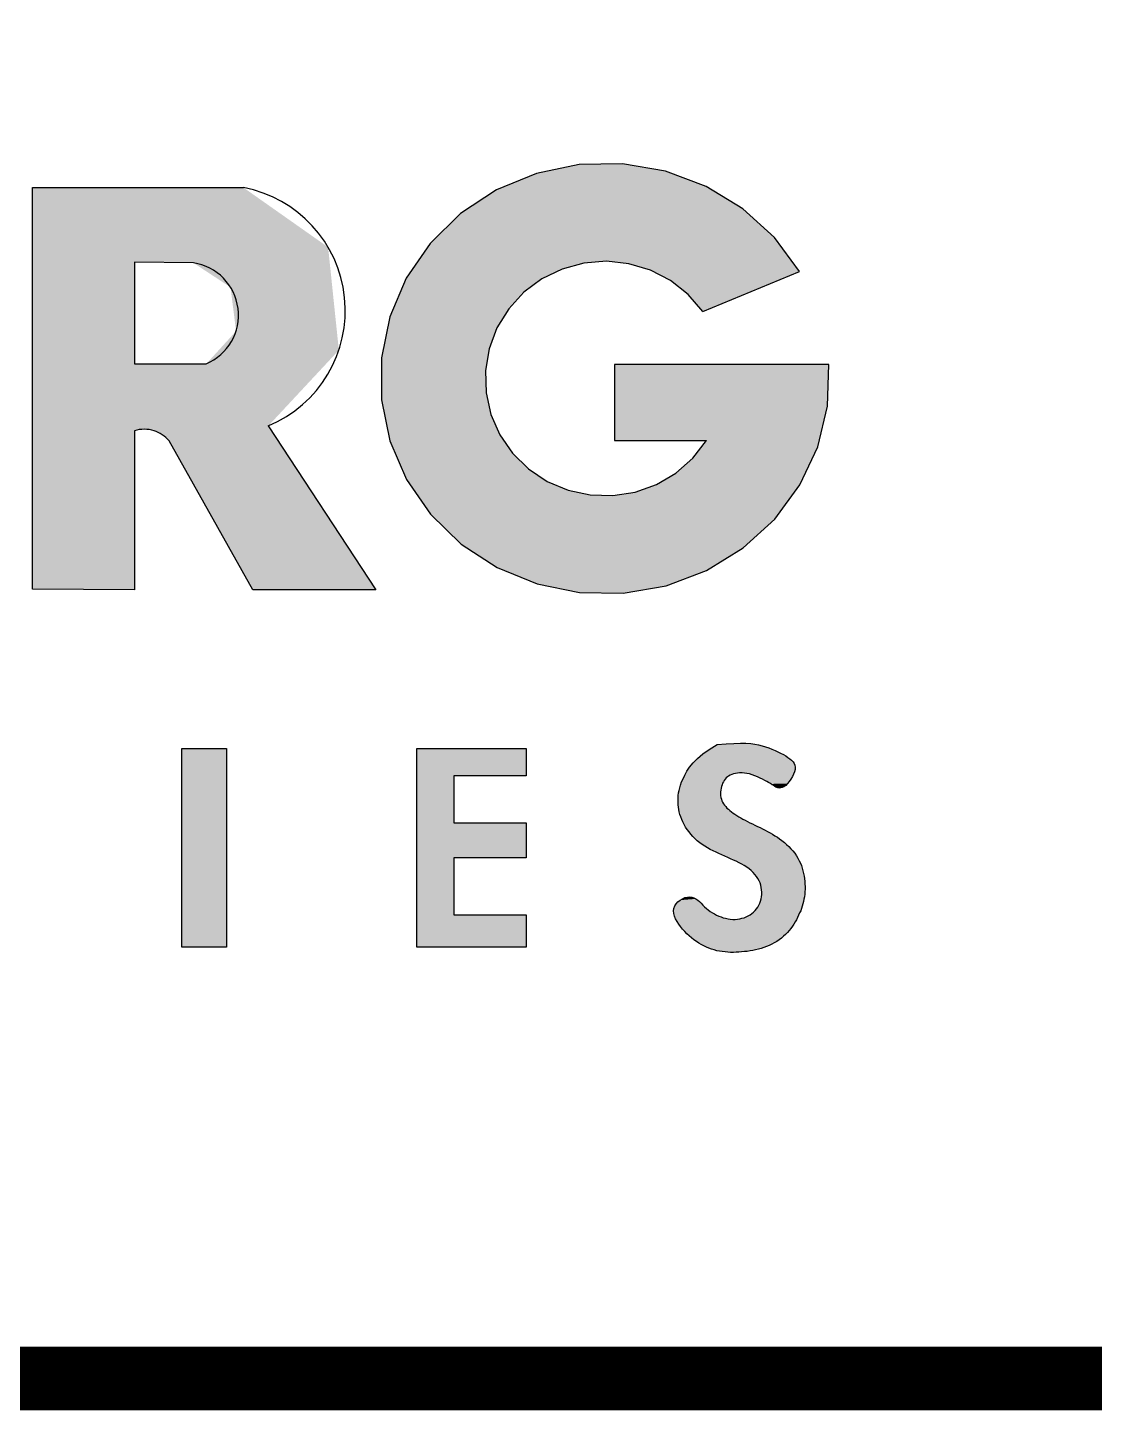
# Model space of a CAD drawing. Header units: feet. Extents: x -46890 to -45898, y -3252 to -1955.
# Drawn here: x -46607.28 to -46598.91, y -2908.52 to -2897.68 of the extents above; entities that cross this region are included whole.
import ezdxf

# ---------------------------------------------------------------- set-up
doc = ezdxf.new("R2010")
doc.units = ezdxf.units.FT
doc.header["$MEASUREMENT"] = 0
doc.layers.add('62_FORMATO', color=2, linetype='Continuous')
doc.layers.add('FORMATO', color=8, linetype='Continuous')

# ---------------------------------------------------------------- blocks, each defined once
blk = doc.blocks.new('*U20')
at = {"layer": 'FORMATO', "linetype": 'Continuous', "extrusion": (0, 0, -1)}
for points in [[(-218.5609, 8.1089), (-218.5609, 7.2973), (-218.3777, 7.2972)], [(-218.3777, 8.1089), (-218.5609, 8.1089), (-218.3777, 7.2972)], [(-219.3393, 8.1089), (-219.4915, 7.9973), (-219.3393, 7.2972)], [(-219.4915, 7.9973), (-219.3393, 8.1089), (-219.7858, 8.1089)], [(-219.7858, 8.1089), (-219.7858, 7.9973), (-219.4915, 7.9973)], [(-220.5089, 8.0868), (-220.8383, 8.084), (-220.487, 8.0682)], [(-220.8383, 8.084), (-220.8482, 8.0782), (-220.487, 8.0682)], [(-220.5355, 8.1057), (-220.8045, 8.1008), (-220.5089, 8.0868)], [(-220.8045, 8.1008), (-220.8164, 8.0953), (-220.5089, 8.0868)], [(-220.8164, 8.0953), (-220.8277, 8.0897), (-220.5089, 8.0868)], [(-220.8277, 8.0897), (-220.8383, 8.084), (-220.5089, 8.0868)], [(-220.5675, 8.1249), (-220.7374, 8.1237), (-220.5355, 8.1057)], [(-220.7374, 8.1237), (-220.7517, 8.12), (-220.5355, 8.1057)], [(-220.7517, 8.12), (-220.7655, 8.1157), (-220.5355, 8.1057)], [(-220.7655, 8.1157), (-220.779, 8.1111), (-220.5355, 8.1057)], [(-220.779, 8.1111), (-220.792, 8.1061), (-220.5355, 8.1057)], [(-220.792, 8.1061), (-220.8045, 8.1008), (-220.5355, 8.1057)], [(-220.6043, 8.1283), (-220.7221, 8.1268), (-220.5675, 8.1249)], [(-220.7221, 8.1268), (-220.7374, 8.1237), (-220.5675, 8.1249)], [(-220.6358, 8.1303), (-220.7049, 8.1291), (-220.6043, 8.1283)], [(-220.7049, 8.1291), (-220.7221, 8.1268), (-220.6043, 8.1283)], [(-220.6625, 8.131), (-220.6853, 8.1305), (-220.6358, 8.1303)], [(-220.6853, 8.1305), (-220.7049, 8.1291), (-220.6358, 8.1303)], [(-220.4552, 8.0327), (-220.8868, 8.0325), (-220.444, 8.016)], [(-220.8868, 8.0325), (-220.8864, 8.0238), (-220.444, 8.016)], [(-220.4693, 8.0501), (-220.8824, 8.0478), (-220.4552, 8.0327)], [(-220.8824, 8.0478), (-220.8854, 8.0405), (-220.4552, 8.0327)], [(-220.8854, 8.0405), (-220.8868, 8.0325), (-220.4552, 8.0327)], [(-220.487, 8.0682), (-220.8652, 8.0667), (-220.4693, 8.0501)], [(-220.8652, 8.0667), (-220.8722, 8.0608), (-220.4693, 8.0501)], [(-220.8722, 8.0608), (-220.878, 8.0545), (-220.4693, 8.0501)], [(-220.878, 8.0545), (-220.8824, 8.0478), (-220.4693, 8.0501)], [(-220.8482, 8.0782), (-220.8572, 8.0725), (-220.487, 8.0682)], [(-220.8572, 8.0725), (-220.8652, 8.0667), (-220.487, 8.0682)], [(-219.4915, 7.9973), (-219.4915, 7.8045), (-219.3393, 7.2972)], [(-220.4226, 7.9722), (-220.5903, 7.9671), (-220.418, 7.9598)], [(-220.4282, 7.9857), (-220.6003, 7.9839), (-220.4226, 7.9722)], [(-220.6003, 7.9839), (-220.5965, 7.9787), (-220.4226, 7.9722)], [(-220.5965, 7.9787), (-220.5932, 7.9732), (-220.4226, 7.9722)], [(-220.5932, 7.9732), (-220.5903, 7.9671), (-220.4226, 7.9722)], [(-220.4352, 8.0003), (-220.6206, 7.9997), (-220.4282, 7.9857)], [(-220.6206, 7.9997), (-220.6146, 7.9964), (-220.4282, 7.9857)], [(-220.6146, 7.9964), (-220.6093, 7.9927), (-220.4282, 7.9857)], [(-220.6093, 7.9927), (-220.6045, 7.9885), (-220.4282, 7.9857)], [(-220.6045, 7.9885), (-220.6003, 7.9839), (-220.4282, 7.9857)], [(-220.444, 8.016), (-220.6598, 8.0092), (-220.4352, 8.0003)], [(-220.6598, 8.0092), (-220.6507, 8.0084), (-220.4352, 8.0003)], [(-220.6507, 8.0084), (-220.6423, 8.007), (-220.4352, 8.0003)], [(-220.6423, 8.007), (-220.6344, 8.005), (-220.4352, 8.0003)], [(-220.6344, 8.005), (-220.6271, 8.0026), (-220.4352, 8.0003)], [(-220.6271, 8.0026), (-220.6206, 7.9997), (-220.4352, 8.0003)], [(-220.8864, 8.0238), (-220.8843, 8.0142), (-220.444, 8.016)], [(-220.444, 8.016), (-220.8843, 8.0142), (-220.6693, 8.0093)], [(-220.444, 8.016), (-220.6693, 8.0093), (-220.6598, 8.0092)], [(-220.8843, 8.0142), (-220.8806, 8.004), (-220.6693, 8.0093)], [(-220.6693, 8.0093), (-220.8806, 8.004), (-220.6792, 8.0086)], [(-220.6792, 8.0086), (-220.8806, 8.004), (-220.6896, 8.0071)], [(-220.6896, 8.0071), (-220.8806, 8.004), (-220.7003, 8.0047)], [(-220.7003, 8.0047), (-220.8806, 8.004), (-220.7113, 8.0013)], [(-220.8806, 8.004), (-220.8756, 7.9937), (-220.7113, 8.0013)], [(-220.7113, 8.0013), (-220.8756, 7.9937), (-220.7223, 7.9972)], [(-220.7223, 7.9972), (-220.8756, 7.9937), (-220.7332, 7.9927)], [(-220.8756, 7.9937), (-220.8696, 7.9836), (-220.7332, 7.9927)], [(-220.7332, 7.9927), (-220.8696, 7.9836), (-220.7437, 7.9878)], [(-220.7437, 7.9878), (-220.8696, 7.9836), (-220.7537, 7.9828)], [(-220.8696, 7.9836), (-220.8628, 7.974), (-220.7537, 7.9828)], [(-220.7537, 7.9828), (-220.8628, 7.974), (-220.7627, 7.978)], [(-220.7627, 7.978), (-220.8628, 7.974), (-220.7708, 7.9737)], [(-220.8628, 7.974), (-220.8557, 7.9655), (-220.7708, 7.9737)], [(-220.7708, 7.9737), (-220.8557, 7.9655), (-220.7775, 7.9699)], [(-220.4086, 7.9174), (-220.5821, 7.9164), (-220.408, 7.9078)], [(-220.5821, 7.9164), (-220.5832, 7.9092), (-220.408, 7.9078)], [(-220.4098, 7.9272), (-220.5817, 7.9238), (-220.4086, 7.9174)], [(-220.5817, 7.9238), (-220.5821, 7.9164), (-220.4086, 7.9174)], [(-220.4117, 7.9375), (-220.5818, 7.9313), (-220.4098, 7.9272)], [(-220.5818, 7.9313), (-220.5817, 7.9238), (-220.4098, 7.9272)], [(-220.4144, 7.9483), (-220.5838, 7.9463), (-220.4117, 7.9375)], [(-220.5838, 7.9463), (-220.5826, 7.9389), (-220.4117, 7.9375)], [(-220.5826, 7.9389), (-220.5818, 7.9313), (-220.4117, 7.9375)], [(-220.418, 7.9598), (-220.5856, 7.9536), (-220.4144, 7.9483)], [(-220.5856, 7.9536), (-220.5838, 7.9463), (-220.4144, 7.9483)], [(-220.5903, 7.9671), (-220.5877, 7.9605), (-220.418, 7.9598)], [(-220.5877, 7.9605), (-220.5856, 7.9536), (-220.418, 7.9598)], [(-220.7775, 7.9699), (-220.8557, 7.9655), (-220.7829, 7.9669)], [(-220.7829, 7.9669), (-220.8557, 7.9655), (-220.7869, 7.9646)], [(-220.8557, 7.9655), (-220.8483, 7.9582), (-220.7869, 7.9646)], [(-220.7869, 7.9646), (-220.8483, 7.9582), (-220.7901, 7.9628)], [(-220.7901, 7.9628), (-220.8483, 7.9582), (-220.7925, 7.9613)], [(-220.7925, 7.9613), (-220.8483, 7.9582), (-220.7945, 7.9601)], [(-220.7945, 7.9601), (-220.8483, 7.9582), (-220.7964, 7.9589)], [(-220.7964, 7.9589), (-220.8483, 7.9582), (-220.7984, 7.9575)], [(-220.8483, 7.9582), (-220.8411, 7.9527), (-220.7984, 7.9575)], [(-220.7984, 7.9575), (-220.8411, 7.9527), (-220.8008, 7.9558)], [(-220.8008, 7.9558), (-220.8411, 7.9527), (-220.8038, 7.9537)], [(-220.8038, 7.9537), (-220.8411, 7.9527), (-220.8075, 7.9514)], [(-220.8411, 7.9527), (-220.8343, 7.9491), (-220.8075, 7.9514)], [(-220.8075, 7.9514), (-220.8343, 7.9491), (-220.8118, 7.9494)], [(-220.8118, 7.9494), (-220.8343, 7.9491), (-220.8166, 7.9478)], [(-220.8343, 7.9491), (-220.8279, 7.9473), (-220.8166, 7.9478)], [(-220.8166, 7.9478), (-220.8279, 7.9473), (-220.822, 7.947)], [(-220.408, 7.9078), (-220.5849, 7.9022), (-220.4078, 7.8983)], [(-220.5849, 7.9022), (-220.5873, 7.8956), (-220.4078, 7.8983)], [(-220.4078, 7.8983), (-220.5873, 7.8956), (-220.408, 7.8888)], [(-220.5832, 7.9092), (-220.5849, 7.9022), (-220.408, 7.9078)], [(-220.5873, 7.8956), (-220.5904, 7.8892), (-220.408, 7.8888)], [(-220.5904, 7.8892), (-220.594, 7.8831), (-220.408, 7.8888)], [(-220.408, 7.8888), (-220.594, 7.8831), (-220.4085, 7.8791)], [(-220.594, 7.8831), (-220.5981, 7.8772), (-220.4085, 7.8791)], [(-220.4085, 7.8791), (-220.5981, 7.8772), (-220.4096, 7.8694)], [(-220.5981, 7.8772), (-220.6028, 7.8715), (-220.4096, 7.8694)], [(-220.6028, 7.8715), (-220.608, 7.8659), (-220.4096, 7.8694)], [(-220.4096, 7.8694), (-220.608, 7.8659), (-220.4111, 7.8596)], [(-220.608, 7.8659), (-220.6136, 7.8605), (-220.4111, 7.8596)], [(-220.6136, 7.8605), (-220.6196, 7.8553), (-220.4111, 7.8596)], [(-220.4111, 7.8596), (-220.6196, 7.8553), (-220.4131, 7.8496)], [(-219.4915, 7.8045), (-219.4915, 7.6625), (-219.3393, 7.2972)], [(-219.7858, 7.8045), (-219.7858, 7.6625), (-219.4915, 7.6625)], [(-219.4915, 7.6625), (-219.4915, 7.8045), (-219.7858, 7.8045)], [(-220.6196, 7.8553), (-220.626, 7.8501), (-220.4131, 7.8496)], [(-220.626, 7.8501), (-220.6329, 7.845), (-220.4131, 7.8496)], [(-220.4131, 7.8496), (-220.6329, 7.845), (-220.4157, 7.8396)], [(-220.6329, 7.845), (-220.6401, 7.84), (-220.4157, 7.8396)], [(-220.6401, 7.84), (-220.6478, 7.835), (-220.4157, 7.8396)], [(-220.4157, 7.8396), (-220.6478, 7.835), (-220.419, 7.8295)], [(-220.6478, 7.835), (-220.6559, 7.8301), (-220.419, 7.8295)], [(-220.6559, 7.8301), (-220.6644, 7.8252), (-220.419, 7.8295)], [(-220.419, 7.8295), (-220.6644, 7.8252), (-220.4229, 7.8192)], [(-220.6644, 7.8252), (-220.6732, 7.8203), (-220.4229, 7.8192)], [(-220.6732, 7.8203), (-220.6825, 7.8154), (-220.4229, 7.8192)], [(-220.4229, 7.8192), (-220.6825, 7.8154), (-220.4275, 7.8088)], [(-220.6825, 7.8154), (-220.6921, 7.8105), (-220.4275, 7.8088)], [(-220.6921, 7.8105), (-220.702, 7.8055), (-220.4275, 7.8088)], [(-220.4275, 7.8088), (-220.702, 7.8055), (-220.4327, 7.7984)], [(-220.702, 7.8055), (-220.7121, 7.8005), (-220.4327, 7.7984)], [(-220.7121, 7.8005), (-220.7223, 7.7955), (-220.4327, 7.7984)], [(-220.4327, 7.7984), (-220.7223, 7.7955), (-220.4387, 7.7881)], [(-220.7223, 7.7955), (-220.7327, 7.7904), (-220.4387, 7.7881)], [(-220.7327, 7.7904), (-220.7431, 7.7853), (-220.4387, 7.7881)], [(-220.4387, 7.7881), (-220.7431, 7.7853), (-220.4452, 7.7778)], [(-220.7431, 7.7853), (-220.7534, 7.7802), (-220.4452, 7.7778)], [(-220.7534, 7.7802), (-220.7637, 7.775), (-220.4452, 7.7778)], [(-220.4452, 7.7778), (-220.7637, 7.775), (-220.4524, 7.7678)], [(-220.7637, 7.775), (-220.7739, 7.7697), (-220.4524, 7.7678)], [(-220.7739, 7.7697), (-220.784, 7.7643), (-220.4524, 7.7678)], [(-220.4524, 7.7678), (-220.784, 7.7643), (-220.4602, 7.7581)], [(-220.784, 7.7643), (-220.794, 7.7586), (-220.4602, 7.7581)], [(-220.794, 7.7586), (-220.8039, 7.7527), (-220.4602, 7.7581)], [(-220.4602, 7.7581), (-220.8039, 7.7527), (-220.4685, 7.7487)], [(-220.8039, 7.7527), (-220.8137, 7.7464), (-220.4685, 7.7487)], [(-220.4685, 7.7487), (-220.8137, 7.7464), (-220.4774, 7.7398)], [(-220.8137, 7.7464), (-220.8234, 7.7397), (-220.4774, 7.7398)], [(-220.4774, 7.7398), (-220.8234, 7.7397), (-220.4867, 7.7314)], [(-220.8234, 7.7397), (-220.8329, 7.7325), (-220.4867, 7.7314)], [(-220.8329, 7.7325), (-220.8424, 7.7248), (-220.4867, 7.7314)], [(-220.4867, 7.7314), (-220.8424, 7.7248), (-220.4966, 7.7235)], [(-220.8424, 7.7248), (-220.8516, 7.7167), (-220.4966, 7.7235)], [(-220.4966, 7.7235), (-220.8516, 7.7167), (-220.5068, 7.7161)], [(-220.8516, 7.7167), (-220.8605, 7.7082), (-220.5068, 7.7161)], [(-220.5068, 7.7161), (-220.8605, 7.7082), (-220.5175, 7.7091)], [(-220.5175, 7.7091), (-220.8605, 7.7082), (-220.5284, 7.7025)], [(-220.8605, 7.7082), (-220.8691, 7.6992), (-220.5284, 7.7025)], [(-220.5284, 7.7025), (-220.8691, 7.6992), (-220.5397, 7.6962)], [(-220.8691, 7.6992), (-220.8772, 7.6899), (-220.5397, 7.6962)], [(-220.5397, 7.6962), (-220.8772, 7.6899), (-220.5512, 7.6903)], [(-220.5512, 7.6903), (-220.8772, 7.6899), (-220.563, 7.6846)], [(-220.8772, 7.6899), (-220.8847, 7.6804), (-220.563, 7.6846)], [(-219.4915, 7.6625), (-219.4915, 7.4291), (-219.3393, 7.2972)], [(-220.563, 7.6846), (-220.8847, 7.6804), (-220.5749, 7.6791)], [(-220.8847, 7.6804), (-220.8917, 7.6706), (-220.5749, 7.6791)], [(-220.5749, 7.6791), (-220.8917, 7.6706), (-220.5869, 7.6738)], [(-220.5869, 7.6738), (-220.8917, 7.6706), (-220.5989, 7.6686)], [(-220.8917, 7.6706), (-220.898, 7.6606), (-220.5989, 7.6686)], [(-220.5989, 7.6686), (-220.898, 7.6606), (-220.6109, 7.6634)], [(-220.6109, 7.6634), (-220.898, 7.6606), (-220.6228, 7.6583)], [(-220.898, 7.6606), (-220.9035, 7.6505), (-220.6228, 7.6583)], [(-220.6228, 7.6583), (-220.9035, 7.6505), (-220.6346, 7.653)], [(-220.6346, 7.653), (-220.9035, 7.6505), (-220.6461, 7.6476)], [(-220.9035, 7.6505), (-220.9083, 7.6402), (-220.6461, 7.6476)], [(-220.6461, 7.6476), (-220.9083, 7.6402), (-220.6573, 7.642)], [(-220.6573, 7.642), (-220.9083, 7.6402), (-220.6682, 7.6361)], [(-220.9083, 7.6402), (-220.9125, 7.6298), (-220.6682, 7.6361)], [(-220.6682, 7.6361), (-220.9125, 7.6298), (-220.6787, 7.6299)], [(-220.6787, 7.6299), (-220.9125, 7.6298), (-220.6887, 7.6234)], [(-220.9125, 7.6298), (-220.916, 7.6193), (-220.6887, 7.6234)], [(-220.6887, 7.6234), (-220.916, 7.6193), (-220.6981, 7.6167)], [(-220.916, 7.6193), (-220.919, 7.6088), (-220.6981, 7.6167)], [(-220.6981, 7.6167), (-220.919, 7.6088), (-220.7069, 7.6095)], [(-220.7069, 7.6095), (-220.919, 7.6088), (-220.715, 7.6021)], [(-220.919, 7.6088), (-220.9214, 7.5981), (-220.715, 7.6021)], [(-220.715, 7.6021), (-220.9214, 7.5981), (-220.7223, 7.5942)], [(-220.9214, 7.5981), (-220.9233, 7.5874), (-220.7223, 7.5942)], [(-220.7223, 7.5942), (-220.9233, 7.5874), (-220.7288, 7.586)], [(-220.9233, 7.5874), (-220.9249, 7.5767), (-220.7288, 7.586)], [(-220.7288, 7.586), (-220.9249, 7.5767), (-220.7345, 7.5774)], [(-220.7345, 7.5774), (-220.9249, 7.5767), (-220.7392, 7.5685)], [(-220.9249, 7.5767), (-220.926, 7.566), (-220.7392, 7.5685)], [(-220.7392, 7.5685), (-220.926, 7.566), (-220.7431, 7.5594)], [(-220.926, 7.566), (-220.9268, 7.5552), (-220.7431, 7.5594)], [(-220.7431, 7.5594), (-220.9268, 7.5552), (-220.7461, 7.55)], [(-220.9268, 7.5552), (-220.9272, 7.5446), (-220.7461, 7.55)], [(-220.7461, 7.55), (-220.9272, 7.5446), (-220.7483, 7.5405)], [(-220.9272, 7.5446), (-220.9271, 7.5339), (-220.7483, 7.5405)], [(-220.7483, 7.5405), (-220.9271, 7.5339), (-220.7497, 7.531)], [(-220.9271, 7.5339), (-220.9267, 7.5234), (-220.7497, 7.531)], [(-220.7497, 7.531), (-220.9267, 7.5234), (-220.7503, 7.5215)], [(-220.7503, 7.5215), (-220.9259, 7.513), (-220.7501, 7.5121)], [(-220.9267, 7.5234), (-220.9259, 7.513), (-220.7503, 7.5215)], [(-220.3941, 7.4651), (-220.5164, 7.4621), (-220.3904, 7.4554)], [(-220.5164, 7.4621), (-220.5238, 7.4554), (-220.3904, 7.4554)], [(-220.3999, 7.4741), (-220.5092, 7.4691), (-220.3941, 7.4651)], [(-220.5092, 7.4691), (-220.5164, 7.4621), (-220.3941, 7.4651)], [(-220.4073, 7.4821), (-220.5022, 7.4761), (-220.3999, 7.4741)], [(-220.5022, 7.4761), (-220.5092, 7.4691), (-220.3999, 7.4741)], [(-220.4161, 7.4892), (-220.488, 7.4891), (-220.4073, 7.4821)], [(-220.488, 7.4891), (-220.4951, 7.4829), (-220.4073, 7.4821)], [(-220.4951, 7.4829), (-220.5022, 7.4761), (-220.4073, 7.4821)], [(-220.4257, 7.4949), (-220.4806, 7.4945), (-220.4161, 7.4892)], [(-220.4806, 7.4945), (-220.488, 7.4891), (-220.4161, 7.4892)], [(-220.4358, 7.4992), (-220.4728, 7.4988), (-220.4257, 7.4949)], [(-220.4728, 7.4988), (-220.4806, 7.4945), (-220.4257, 7.4949)], [(-220.4458, 7.5019), (-220.4645, 7.5016), (-220.4358, 7.4992)], [(-220.4645, 7.5016), (-220.4728, 7.4988), (-220.4358, 7.4992)], [(-220.4555, 7.5027), (-220.4645, 7.5016), (-220.4458, 7.5019)], [(-220.7381, 7.4685), (-220.9158, 7.464), (-220.7336, 7.4608)], [(-220.9158, 7.464), (-220.9126, 7.4547), (-220.7336, 7.4608)], [(-220.7419, 7.4767), (-220.9186, 7.4734), (-220.7381, 7.4685)], [(-220.9186, 7.4734), (-220.9158, 7.464), (-220.7381, 7.4685)], [(-220.745, 7.4851), (-220.9211, 7.483), (-220.7419, 7.4767)], [(-220.9211, 7.483), (-220.9186, 7.4734), (-220.7419, 7.4767)], [(-220.7475, 7.4939), (-220.9231, 7.4928), (-220.745, 7.4851)], [(-220.9231, 7.4928), (-220.9211, 7.483), (-220.745, 7.4851)], [(-220.7492, 7.5029), (-220.9247, 7.5028), (-220.7475, 7.4939)], [(-220.9247, 7.5028), (-220.9231, 7.4928), (-220.7475, 7.4939)], [(-220.7501, 7.5121), (-220.9247, 7.5028), (-220.7492, 7.5029)], [(-220.9259, 7.513), (-220.9247, 7.5028), (-220.7501, 7.5121)], [(-219.4915, 7.4291), (-219.7859, 7.2972), (-219.3393, 7.2972)], [(-219.7858, 7.4291), (-219.7859, 7.2972), (-219.4915, 7.4291)], [(-220.5238, 7.4554), (-220.5316, 7.4491), (-220.3891, 7.4452)], [(-220.3904, 7.4554), (-220.5238, 7.4554), (-220.3891, 7.4452)], [(-220.5316, 7.4491), (-220.5396, 7.4431), (-220.3891, 7.4452)], [(-220.3891, 7.4452), (-220.5396, 7.4431), (-220.39, 7.4347)], [(-220.5396, 7.4431), (-220.5479, 7.4376), (-220.39, 7.4347)], [(-220.5479, 7.4376), (-220.5564, 7.4326), (-220.39, 7.4347)], [(-220.39, 7.4347), (-220.5564, 7.4326), (-220.3929, 7.4239)], [(-220.5564, 7.4326), (-220.5652, 7.428), (-220.3929, 7.4239)], [(-220.5652, 7.428), (-220.5742, 7.4238), (-220.3929, 7.4239)], [(-220.3929, 7.4239), (-220.5742, 7.4238), (-220.3975, 7.413)], [(-220.5742, 7.4238), (-220.5834, 7.4203), (-220.3975, 7.413)], [(-220.5834, 7.4203), (-220.5928, 7.4172), (-220.3975, 7.413)], [(-220.5928, 7.4172), (-220.6024, 7.4147), (-220.3975, 7.413)], [(-220.6024, 7.4147), (-220.6121, 7.4128), (-220.3975, 7.413)], [(-220.3975, 7.413), (-220.6121, 7.4128), (-220.4034, 7.402)], [(-220.6121, 7.4128), (-220.6218, 7.4115), (-220.4034, 7.402)], [(-220.6218, 7.4115), (-220.6315, 7.4108), (-220.4034, 7.402)], [(-220.6411, 7.4108), (-220.8919, 7.4092), (-220.4034, 7.402)], [(-220.6315, 7.4108), (-220.6411, 7.4108), (-220.4034, 7.402)], [(-220.8919, 7.4092), (-220.8869, 7.4001), (-220.4034, 7.402)], [(-220.6506, 7.4114), (-220.8919, 7.4092), (-220.6411, 7.4108)], [(-220.66, 7.4127), (-220.8919, 7.4092), (-220.6506, 7.4114)], [(-220.6691, 7.4147), (-220.8919, 7.4092), (-220.66, 7.4127)], [(-220.678, 7.4174), (-220.8919, 7.4092), (-220.6691, 7.4147)], [(-220.6865, 7.4208), (-220.8967, 7.4183), (-220.678, 7.4174)], [(-220.8967, 7.4183), (-220.8919, 7.4092), (-220.678, 7.4174)], [(-220.6947, 7.4248), (-220.8967, 7.4183), (-220.6865, 7.4208)], [(-220.7024, 7.4294), (-220.9011, 7.4273), (-220.6947, 7.4248)], [(-220.9011, 7.4273), (-220.8967, 7.4183), (-220.6947, 7.4248)], [(-220.7097, 7.4346), (-220.9011, 7.4273), (-220.7024, 7.4294)], [(-220.7165, 7.4404), (-220.9053, 7.4364), (-220.7097, 7.4346)], [(-220.9053, 7.4364), (-220.9011, 7.4273), (-220.7097, 7.4346)], [(-220.7228, 7.4467), (-220.9091, 7.4455), (-220.7165, 7.4404)], [(-220.9091, 7.4455), (-220.9053, 7.4364), (-220.7165, 7.4404)], [(-220.7285, 7.4535), (-220.9091, 7.4455), (-220.7228, 7.4467)], [(-220.7336, 7.4608), (-220.9126, 7.4547), (-220.7285, 7.4535)], [(-220.9126, 7.4547), (-220.9091, 7.4455), (-220.7285, 7.4535)], [(-220.4034, 7.402), (-220.8869, 7.4001), (-220.4105, 7.3912)], [(-220.8869, 7.4001), (-220.8815, 7.3911), (-220.4105, 7.3912)], [(-220.4105, 7.3912), (-220.8815, 7.3911), (-220.4184, 7.3807)], [(-220.8815, 7.3911), (-220.8757, 7.3823), (-220.4184, 7.3807)], [(-220.8757, 7.3823), (-220.8695, 7.3736), (-220.4184, 7.3807)], [(-220.4184, 7.3807), (-220.8695, 7.3736), (-220.4268, 7.3705)], [(-220.8695, 7.3736), (-220.8628, 7.365), (-220.4268, 7.3705)], [(-220.4268, 7.3705), (-220.8628, 7.365), (-220.4355, 7.3608)], [(-220.8628, 7.365), (-220.8556, 7.3568), (-220.4355, 7.3608)], [(-220.4355, 7.3608), (-220.8556, 7.3568), (-220.4445, 7.3516)], [(-220.8556, 7.3568), (-220.8478, 7.3488), (-220.4445, 7.3516)], [(-220.4445, 7.3516), (-220.8478, 7.3488), (-220.4537, 7.3428)], [(-220.8478, 7.3488), (-220.8395, 7.3411), (-220.4537, 7.3428)], [(-220.4537, 7.3428), (-220.8395, 7.3411), (-220.4632, 7.3347)], [(-220.8395, 7.3411), (-220.8305, 7.3338), (-220.4632, 7.3347)], [(-220.4632, 7.3347), (-220.8305, 7.3338), (-220.4728, 7.327)], [(-220.8305, 7.3338), (-220.8212, 7.3269), (-220.4728, 7.327)], [(-220.4728, 7.327), (-220.8212, 7.3269), (-220.4826, 7.3199)], [(-220.8212, 7.3269), (-220.8114, 7.3204), (-220.4826, 7.3199)], [(-220.8114, 7.3204), (-220.8012, 7.3144), (-220.4826, 7.3199)], [(-220.4826, 7.3199), (-220.8012, 7.3144), (-220.4926, 7.3133)], [(-220.8012, 7.3144), (-220.7908, 7.3088), (-220.4926, 7.3133)], [(-220.4926, 7.3133), (-220.7908, 7.3088), (-220.5028, 7.3073)], [(-220.7908, 7.3088), (-220.7801, 7.3037), (-220.5028, 7.3073)], [(-220.5028, 7.3073), (-220.7801, 7.3037), (-220.5131, 7.3018)], [(-220.7801, 7.3037), (-220.7692, 7.2991), (-220.5131, 7.3018)], [(-220.5131, 7.3018), (-220.7692, 7.2991), (-220.5236, 7.2969)], [(-220.7692, 7.2991), (-220.7583, 7.295), (-220.5236, 7.2969)], [(-220.5236, 7.2969), (-220.7583, 7.295), (-220.5342, 7.2925)], [(-220.7583, 7.295), (-220.7472, 7.2915), (-220.5342, 7.2925)], [(-220.5342, 7.2925), (-220.7472, 7.2915), (-220.5449, 7.2887)], [(-220.7472, 7.2915), (-220.7361, 7.2884), (-220.5449, 7.2887)], [(-220.5449, 7.2887), (-220.7361, 7.2884), (-220.5557, 7.2854)], [(-220.7361, 7.2884), (-220.7249, 7.2857), (-220.5557, 7.2854)], [(-220.7249, 7.2857), (-220.7136, 7.2834), (-220.5557, 7.2854)], [(-220.5557, 7.2854), (-220.7136, 7.2834), (-220.5666, 7.2826)], [(-220.7136, 7.2834), (-220.7023, 7.2814), (-220.5666, 7.2826)], [(-220.5666, 7.2826), (-220.7023, 7.2814), (-220.5776, 7.2803)], [(-220.7023, 7.2814), (-220.6909, 7.2798), (-220.5776, 7.2803)], [(-220.5776, 7.2803), (-220.6909, 7.2798), (-220.5887, 7.2784)], [(-220.6909, 7.2798), (-220.6795, 7.2784), (-220.5887, 7.2784)], [(-220.5887, 7.2784), (-220.6681, 7.2773), (-220.5999, 7.2771)], [(-220.6795, 7.2784), (-220.6681, 7.2773), (-220.5887, 7.2784)], [(-220.6681, 7.2773), (-220.6567, 7.2764), (-220.5999, 7.2771)], [(-220.5999, 7.2771), (-220.6567, 7.2764), (-220.6112, 7.2762)], [(-220.6567, 7.2764), (-220.6453, 7.2759), (-220.6112, 7.2762)], [(-220.6112, 7.2762), (-220.6453, 7.2759), (-220.6225, 7.2757)], [(-220.6453, 7.2759), (-220.6339, 7.2756), (-220.6225, 7.2757)]]:
    blk.add_solid(points, dxfattribs=at)
blk = doc.blocks.new('*U21')
at = {"layer": 'FORMATO', "linetype": 'Continuous'}
for points in [[(219.829, 10.4601), (219.6654, 10.3926), (220.5226, 10.407)], [(220.0031, 10.496), (219.829, 10.4601), (220.3566, 10.4689)], [(220.3566, 10.4689), (219.829, 10.4601), (220.5226, 10.407)], [(220.1812, 10.499), (220.0031, 10.496), (220.3566, 10.4689)], [(218.9762, 10.1586), (218.6301, 10.4021), (217.7676, 10.4021)], [(217.7676, 10.4021), (218.1836, 10.0977), (218.9762, 10.1586)], [(217.7676, 10.4021), (217.7676, 8.7596), (218.1836, 10.0977)], [(220.5226, 10.407), (219.6654, 10.3926), (220.673, 10.3155)], [(219.6654, 10.3926), (219.5184, 10.296), (220.673, 10.3155)], [(219.5184, 10.296), (219.3936, 10.1741), (220.8022, 10.1978)], [(220.673, 10.3155), (219.5184, 10.296), (220.8022, 10.1978)], [(220.8022, 10.1978), (219.3936, 10.1741), (220.1147, 10.1006)], [(220.8022, 10.1978), (220.1147, 10.1006), (220.9052, 10.0585)], [(218.9762, 10.1586), (218.1836, 10.0977), (218.4257, 10.0941)], [(218.9762, 10.1586), (218.4257, 10.0941), (219.0201, 9.7376)], [(219.3936, 10.1741), (219.2958, 10.0314), (220.0224, 10.0932)], [(219.3936, 10.1741), (220.0224, 10.0932), (220.1147, 10.1006)], [(218.1836, 10.0977), (217.7676, 8.7596), (218.1836, 10.0774)], [(218.1836, 10.0774), (217.7676, 8.7596), (218.1836, 9.6817)], [(218.4257, 10.0941), (218.577, 9.9949), (219.0201, 9.7376)], [(220.0224, 10.0932), (219.2958, 10.0314), (219.9332, 10.0689)], [(219.9332, 10.0689), (219.2958, 10.0314), (219.8502, 10.0286)], [(220.1147, 10.1006), (220.2067, 10.0909), (220.9052, 10.0585)], [(220.2067, 10.0909), (220.2952, 10.0643), (220.9052, 10.0585)], [(220.2952, 10.0643), (220.3771, 10.0219), (220.9052, 10.0585)], [(219.2958, 10.0314), (219.2285, 9.8732), (219.8502, 10.0286)], [(219.8502, 10.0286), (219.2285, 9.8732), (219.7765, 9.9737)], [(220.9052, 10.0585), (220.3771, 10.0219), (220.4493, 9.9651)], [(220.9052, 10.0585), (220.4493, 9.9651), (220.5093, 9.896)], [(218.577, 9.9949), (218.5997, 9.8154), (219.0201, 9.7376)], [(219.7765, 9.9737), (219.2285, 9.8732), (219.7147, 9.9062)], [(219.7147, 9.9062), (219.2285, 9.8732), (219.667, 9.8285)], [(219.2285, 9.8732), (219.1943, 9.7056), (219.667, 9.8285)], [(218.5997, 9.8154), (218.4779, 9.6817), (219.0201, 9.7376)], [(219.667, 9.8285), (219.1943, 9.7056), (219.635, 9.7434)], [(219.0201, 9.7376), (218.4779, 9.6817), (218.7315, 9.428)], [(219.635, 9.7434), (219.1943, 9.7056), (219.62, 9.6539)], [(218.1836, 9.6817), (217.7676, 8.7596), (218.1836, 9.4077)], [(218.4779, 9.6817), (218.1836, 9.4077), (218.2037, 9.4124)], [(218.1836, 9.6817), (218.1836, 9.4077), (218.4779, 9.6817)], [(218.4779, 9.6817), (218.2037, 9.4124), (218.2242, 9.414)], [(218.4779, 9.6817), (218.2242, 9.414), (218.7315, 9.428)], [(219.1943, 9.7056), (219.1946, 9.5348), (219.62, 9.6539)], [(220.1476, 9.6793), (220.1476, 9.3679), (221.0188, 9.5085)], [(221.0244, 9.6793), (220.1476, 9.6793), (221.0188, 9.5085)], [(219.62, 9.6539), (219.1946, 9.5348), (219.6225, 9.5632)], [(219.6225, 9.5632), (219.1946, 9.5348), (219.6423, 9.4746)], [(219.1946, 9.5348), (219.2292, 9.3672), (219.6423, 9.4746)], [(221.0188, 9.5085), (220.1476, 9.3679), (220.5237, 9.3679)], [(221.0188, 9.5085), (220.5237, 9.3679), (220.979, 9.342)], [(219.6423, 9.4746), (219.2292, 9.3672), (219.6789, 9.3913)], [(218.1836, 9.4077), (217.7676, 8.7596), (218.1836, 8.7583)], [(218.7315, 9.428), (218.2242, 9.414), (218.2447, 9.4124)], [(218.7315, 9.428), (218.2447, 9.4124), (218.2648, 9.4077)], [(218.7315, 9.428), (218.2648, 9.4077), (218.282, 9.4008)], [(218.7315, 9.428), (218.282, 9.4008), (218.2981, 9.3917)], [(218.7315, 9.428), (218.2981, 9.3917), (219.1718, 8.7583)], [(218.2981, 9.3917), (218.3127, 9.3804), (219.1718, 8.7583)], [(219.6789, 9.3913), (219.2292, 9.3672), (219.7308, 9.3162)], [(218.3127, 9.3804), (218.3257, 9.3671), (219.1718, 8.7583)], [(218.3257, 9.3671), (218.6686, 8.7583), (219.1718, 8.7583)], [(219.2292, 9.3672), (219.2969, 9.2092), (219.7308, 9.3162)], [(220.5237, 9.3679), (220.4675, 9.2958), (220.979, 9.342)], [(220.979, 9.342), (220.4675, 9.2958), (220.9064, 9.1861)], [(219.7308, 9.3162), (219.2969, 9.2092), (219.7962, 9.252)], [(220.4675, 9.2958), (220.3985, 9.2354), (220.9064, 9.1861)], [(219.7962, 9.252), (219.2969, 9.2092), (219.8728, 9.2011)], [(220.3985, 9.2354), (220.3191, 9.1887), (220.9064, 9.1861)], [(219.2969, 9.2092), (219.3951, 9.0667), (219.8728, 9.2011)], [(219.8728, 9.2011), (219.3951, 9.0667), (219.9578, 9.1651)], [(219.9578, 9.1651), (219.3951, 9.0667), (220.0482, 9.1455)], [(220.2322, 9.1575), (220.1408, 9.143), (220.8037, 9.0465)], [(220.3191, 9.1887), (220.2322, 9.1575), (220.9064, 9.1861)], [(220.9064, 9.1861), (220.2322, 9.1575), (220.8037, 9.0465)], [(220.0482, 9.1455), (219.3951, 9.0667), (220.1408, 9.143)], [(220.1408, 9.143), (219.3951, 9.0667), (220.8037, 9.0465)], [(219.3951, 9.0667), (219.5202, 8.9451), (220.8037, 9.0465)], [(220.8037, 9.0465), (219.5202, 8.9451), (220.6749, 8.9285)], [(219.5202, 8.9451), (219.6674, 8.8489), (220.6749, 8.9285)], [(220.6749, 8.9285), (219.6674, 8.8489), (220.5247, 8.8366)], [(219.6674, 8.8489), (219.8313, 8.7818), (220.5247, 8.8366)], [(220.5247, 8.8366), (219.8313, 8.7818), (220.3589, 8.7743)], [(219.8313, 8.7818), (220.0055, 8.7464), (220.3589, 8.7743)], [(220.3589, 8.7743), (220.0055, 8.7464), (220.1836, 8.7438)]]:
    blk.add_solid(points, dxfattribs=at)

msp = doc.modelspace()

# ---------------------------------------------------------------- linework, layer by layer
at = {"layer": '62_FORMATO', "color": 7, "const_width": 0.498}
msp.add_lwpolyline([(-46474.676, -2632.245), (-46858.323, -2632.245), (-46858.323, -2908.271), (-46474.676, -2908.271)], close=True, dxfattribs=at)
at = {"layer": 'FORMATO'}
for p, q in [((-46601.982, -2899.903), (-46601.223, -2899.591)), ((-46600.994, -2900.318), (-46602.676, -2900.318)), ((-46602.676, -2900.318), (-46602.676, -2900.915)), ((-46602.676, -2900.915), (-46601.955, -2900.915))]:
    msp.add_line(p, q, dxfattribs=at)
at = {"layer": 'FORMATO', "flags": 128}
for points in [[(-46601.223, -2899.591), (-46601.421, -2899.324), (-46601.668, -2899.098), (-46601.957, -2898.922), (-46602.275, -2898.804), (-46602.612, -2898.746), (-46602.953, -2898.752), (-46603.287, -2898.821), (-46603.601, -2898.95), (-46603.883, -2899.135), (-46604.122, -2899.369), (-46604.31, -2899.643), (-46604.439, -2899.946), (-46604.505, -2900.268), (-46604.504, -2900.596), (-46604.438, -2900.917), (-46604.308, -2901.22), (-46604.119, -2901.493), (-46603.88, -2901.727), (-46603.597, -2901.911), (-46603.283, -2902.04), (-46602.949, -2902.108), (-46602.607, -2902.113), (-46602.271, -2902.054), (-46601.953, -2901.935), (-46601.665, -2901.758), (-46601.418, -2901.532), (-46601.221, -2901.264), (-46601.081, -2900.965), (-46601.005, -2900.646), (-46600.994, -2900.318)], [(-46601.982, -2899.903), (-46602.097, -2899.77), (-46602.236, -2899.661), (-46602.393, -2899.58), (-46602.563, -2899.529), (-46602.739, -2899.51), (-46602.916, -2899.524), (-46603.087, -2899.571), (-46603.246, -2899.648), (-46603.388, -2899.753), (-46603.506, -2899.883), (-46603.598, -2900.032), (-46603.659, -2900.195), (-46603.688, -2900.367), (-46603.683, -2900.541), (-46603.645, -2900.711), (-46603.575, -2900.871), (-46603.476, -2901.015), (-46603.35, -2901.138), (-46603.203, -2901.236), (-46603.04, -2901.304), (-46602.867, -2901.342), (-46602.689, -2901.347), (-46602.514, -2901.319), (-46602.347, -2901.259), (-46602.195, -2901.17), (-46602.062, -2901.054), (-46601.955, -2900.915)]]:
    msp.add_lwpolyline(points, dxfattribs=at)
at = {"layer": 'FORMATO'}
for points in [[(-46606.443, -2900.839), (-46606.443, -2902.085), (-46607.241, -2902.082), (-46607.241, -2898.932)], [(-46607.241, -2898.932), (-46605.587, -2898.932)], [(-46605.979, -2899.523), (-46606.443, -2899.516), (-46606.443, -2899.555)], [(-46606.443, -2899.555), (-46606.443, -2900.314), (-46605.879, -2900.314)], [(-46605.392, -2900.8), (-46604.548, -2902.085), (-46605.513, -2902.085), (-46606.171, -2900.917)], [(-46606.071, -2903.33), (-46605.72, -2903.33), (-46605.72, -2904.887), (-46606.071, -2904.887), (-46606.071, -2903.33)], [(-46604.226, -2903.33), (-46603.37, -2903.33), (-46603.37, -2903.545), (-46603.935, -2903.545), (-46603.935, -2903.914), (-46603.37, -2903.914), (-46603.37, -2904.187), (-46603.935, -2904.187), (-46603.935, -2904.634), (-46603.37, -2904.634), (-46603.37, -2904.887), (-46604.226, -2904.887), (-46604.226, -2903.33)], [(-46601.871, -2903.3), (-46601.8, -2903.293), (-46601.74, -2903.29), (-46601.688, -2903.288), (-46601.645, -2903.289), (-46601.607, -2903.292), (-46601.574, -2903.296), (-46601.545, -2903.302), (-46601.517, -2903.309), (-46601.491, -2903.317), (-46601.465, -2903.326), (-46601.44, -2903.336), (-46601.416, -2903.346), (-46601.393, -2903.357), (-46601.372, -2903.367), (-46601.351, -2903.378), (-46601.332, -2903.389), (-46601.315, -2903.4), (-46601.3, -2903.411), (-46601.286, -2903.423), (-46601.275, -2903.435), (-46601.267, -2903.448), (-46601.261, -2903.462), (-46601.258, -2903.477), (-46601.259, -2903.494), (-46601.263, -2903.512), (-46601.27, -2903.532), (-46601.28, -2903.551), (-46601.291, -2903.571), (-46601.304, -2903.589), (-46601.318, -2903.606), (-46601.332, -2903.62), (-46601.346, -2903.63), (-46601.359, -2903.637), (-46601.371, -2903.64), (-46601.382, -2903.641), (-46601.393, -2903.64), (-46601.402, -2903.637), (-46601.41, -2903.633), (-46601.417, -2903.628), (-46601.423, -2903.624), (-46601.428, -2903.621), (-46601.432, -2903.618), (-46601.435, -2903.616), (-46601.439, -2903.614), (-46601.444, -2903.611), (-46601.45, -2903.607), (-46601.458, -2903.603), (-46601.468, -2903.597), (-46601.481, -2903.59), (-46601.496, -2903.582), (-46601.514, -2903.572), (-46601.533, -2903.563), (-46601.553, -2903.553), (-46601.574, -2903.545), (-46601.595, -2903.537), (-46601.616, -2903.53), (-46601.637, -2903.526), (-46601.656, -2903.523), (-46601.675, -2903.522), (-46601.694, -2903.522), (-46601.711, -2903.523), (-46601.727, -2903.526), (-46601.742, -2903.53), (-46601.756, -2903.534), (-46601.769, -2903.54), (-46601.78, -2903.546), (-46601.79, -2903.553), (-46601.8, -2903.561), (-46601.808, -2903.57), (-46601.815, -2903.58), (-46601.821, -2903.591), (-46601.827, -2903.603), (-46601.832, -2903.615), (-46601.836, -2903.628), (-46601.839, -2903.642), (-46601.842, -2903.657), (-46601.843, -2903.671), (-46601.844, -2903.686), (-46601.843, -2903.7), (-46601.841, -2903.714), (-46601.837, -2903.727), (-46601.833, -2903.74), (-46601.827, -2903.752), (-46601.82, -2903.764), (-46601.812, -2903.775), (-46601.803, -2903.786), (-46601.793, -2903.797), (-46601.782, -2903.807), (-46601.771, -2903.817), (-46601.758, -2903.827), (-46601.745, -2903.837), (-46601.731, -2903.846), (-46601.717, -2903.856), (-46601.701, -2903.865), (-46601.685, -2903.875), (-46601.668, -2903.884), (-46601.65, -2903.893), (-46601.632, -2903.903), (-46601.613, -2903.912), (-46601.593, -2903.922), (-46601.574, -2903.932), (-46601.554, -2903.941), (-46601.534, -2903.951), (-46601.514, -2903.961), (-46601.494, -2903.971), (-46601.475, -2903.981), (-46601.455, -2903.992), (-46601.436, -2904.002), (-46601.417, -2904.014), (-46601.398, -2904.026), (-46601.38, -2904.039), (-46601.362, -2904.052), (-46601.343, -2904.067), (-46601.326, -2904.083), (-46601.309, -2904.099), (-46601.292, -2904.116), (-46601.277, -2904.134), (-46601.262, -2904.152), (-46601.249, -2904.171), (-46601.237, -2904.19), (-46601.226, -2904.21), (-46601.217, -2904.23), (-46601.209, -2904.249), (-46601.202, -2904.27), (-46601.197, -2904.29), (-46601.192, -2904.31), (-46601.188, -2904.331), (-46601.185, -2904.351), (-46601.183, -2904.372), (-46601.182, -2904.393), (-46601.181, -2904.413), (-46601.181, -2904.433), (-46601.182, -2904.454), (-46601.183, -2904.473), (-46601.185, -2904.493), (-46601.189, -2904.512), (-46601.193, -2904.531), (-46601.197, -2904.549), (-46601.203, -2904.568), (-46601.209, -2904.585), (-46601.215, -2904.603), (-46601.223, -2904.62), (-46601.231, -2904.638), (-46601.239, -2904.655), (-46601.248, -2904.673), (-46601.258, -2904.69), (-46601.268, -2904.707), (-46601.279, -2904.724), (-46601.291, -2904.741), (-46601.304, -2904.757), (-46601.318, -2904.773), (-46601.333, -2904.789), (-46601.349, -2904.803), (-46601.366, -2904.817), (-46601.384, -2904.83), (-46601.403, -2904.843), (-46601.422, -2904.855), (-46601.442, -2904.865), (-46601.463, -2904.875), (-46601.484, -2904.884), (-46601.505, -2904.892), (-46601.526, -2904.898), (-46601.547, -2904.904), (-46601.569, -2904.91), (-46601.59, -2904.914), (-46601.612, -2904.918), (-46601.634, -2904.921), (-46601.656, -2904.923), (-46601.678, -2904.926), (-46601.7, -2904.927), (-46601.721, -2904.928), (-46601.743, -2904.929), (-46601.765, -2904.929), (-46601.787, -2904.928), (-46601.808, -2904.926), (-46601.83, -2904.923), (-46601.851, -2904.92), (-46601.872, -2904.916), (-46601.893, -2904.91), (-46601.914, -2904.904), (-46601.935, -2904.896), (-46601.955, -2904.888), (-46601.975, -2904.879), (-46601.995, -2904.868), (-46602.014, -2904.857), (-46602.033, -2904.844), (-46602.052, -2904.83), (-46602.071, -2904.816), (-46602.089, -2904.8), (-46602.107, -2904.783), (-46602.124, -2904.766), (-46602.141, -2904.747), (-46602.157, -2904.727), (-46602.172, -2904.707), (-46602.185, -2904.686), (-46602.197, -2904.665), (-46602.206, -2904.644), (-46602.211, -2904.624), (-46602.213, -2904.603), (-46602.21, -2904.584), (-46602.203, -2904.565), (-46602.192, -2904.548), (-46602.178, -2904.533), (-46602.161, -2904.519), (-46602.143, -2904.508), (-46602.123, -2904.5), (-46602.104, -2904.495), (-46602.085, -2904.493), (-46602.068, -2904.495), (-46602.052, -2904.501), (-46602.037, -2904.509), (-46602.023, -2904.519), (-46602.009, -2904.531), (-46601.996, -2904.544), (-46601.983, -2904.558), (-46601.969, -2904.571), (-46601.954, -2904.584), (-46601.94, -2904.596), (-46601.924, -2904.608), (-46601.908, -2904.618), (-46601.892, -2904.628), (-46601.875, -2904.637), (-46601.858, -2904.645), (-46601.84, -2904.651), (-46601.822, -2904.657), (-46601.804, -2904.662), (-46601.785, -2904.666), (-46601.767, -2904.668), (-46601.748, -2904.67), (-46601.729, -2904.67), (-46601.711, -2904.668), (-46601.693, -2904.666), (-46601.676, -2904.662), (-46601.659, -2904.657), (-46601.642, -2904.65), (-46601.627, -2904.643), (-46601.612, -2904.634), (-46601.598, -2904.624), (-46601.585, -2904.613), (-46601.573, -2904.601), (-46601.562, -2904.588), (-46601.552, -2904.574), (-46601.543, -2904.559), (-46601.536, -2904.543), (-46601.53, -2904.527), (-46601.525, -2904.51), (-46601.522, -2904.493), (-46601.52, -2904.475), (-46601.52, -2904.457), (-46601.521, -2904.439), (-46601.524, -2904.421), (-46601.528, -2904.403), (-46601.534, -2904.385), (-46601.541, -2904.367), (-46601.55, -2904.35), (-46601.561, -2904.333), (-46601.574, -2904.318), (-46601.588, -2904.303), (-46601.603, -2904.288), (-46601.62, -2904.275), (-46601.638, -2904.262), (-46601.657, -2904.249), (-46601.677, -2904.237), (-46601.698, -2904.226), (-46601.72, -2904.215), (-46601.742, -2904.205), (-46601.765, -2904.195), (-46601.787, -2904.185), (-46601.81, -2904.175), (-46601.834, -2904.165), (-46601.857, -2904.155), (-46601.879, -2904.144), (-46601.902, -2904.134), (-46601.924, -2904.122), (-46601.946, -2904.11), (-46601.967, -2904.097), (-46601.987, -2904.084), (-46602.007, -2904.07), (-46602.026, -2904.055), (-46602.044, -2904.038), (-46602.061, -2904.021), (-46602.077, -2904.003), (-46602.091, -2903.985), (-46602.105, -2903.966), (-46602.118, -2903.946), (-46602.129, -2903.926), (-46602.139, -2903.906), (-46602.148, -2903.886), (-46602.156, -2903.867), (-46602.162, -2903.847), (-46602.167, -2903.828), (-46602.171, -2903.809), (-46602.174, -2903.79), (-46602.176, -2903.771), (-46602.177, -2903.753), (-46602.177, -2903.734), (-46602.177, -2903.716), (-46602.175, -2903.698), (-46602.173, -2903.679), (-46602.169, -2903.659), (-46602.164, -2903.639), (-46602.157, -2903.617), (-46602.149, -2903.593), (-46602.138, -2903.567), (-46602.124, -2903.539), (-46602.108, -2903.509), (-46602.086, -2903.477), (-46602.059, -2903.443), (-46602.025, -2903.409), (-46601.983, -2903.373), (-46601.932, -2903.337), (-46601.871, -2903.3)]]:
    msp.add_lwpolyline(points, dxfattribs=at)
msp.add_lwpolyline([(-46606.171, -2900.917, 0.069685), (-46606.224, -2900.87, 0.069685), (-46606.288, -2900.839, 0.077583), (-46606.365, -2900.827, 0.077583), (-46606.443, -2900.839)], format="xyb", dxfattribs=at)
for centre, radius, start, end in [((-46605.768, -2899.895), 0.98, 292.556, 79.3378), ((-46606.04, -2899.932), 0.414, 292.8871, 81.5249)]:
    msp.add_arc(centre, radius, start, end, dxfattribs=at)

# ---------------------------------------------------------------- block references
at = {"layer": 'FORMATO', "linetype": 'Continuous', "xscale": 1.918150630997843, "yscale": 1.918150630997843, "zscale": 1.918150630997843}
for name in ['*U21', '*U20']:
    msp.add_blockref(name, (-47024.952, -2918.885), dxfattribs=at)

doc.saveas('drawing.dxf')
